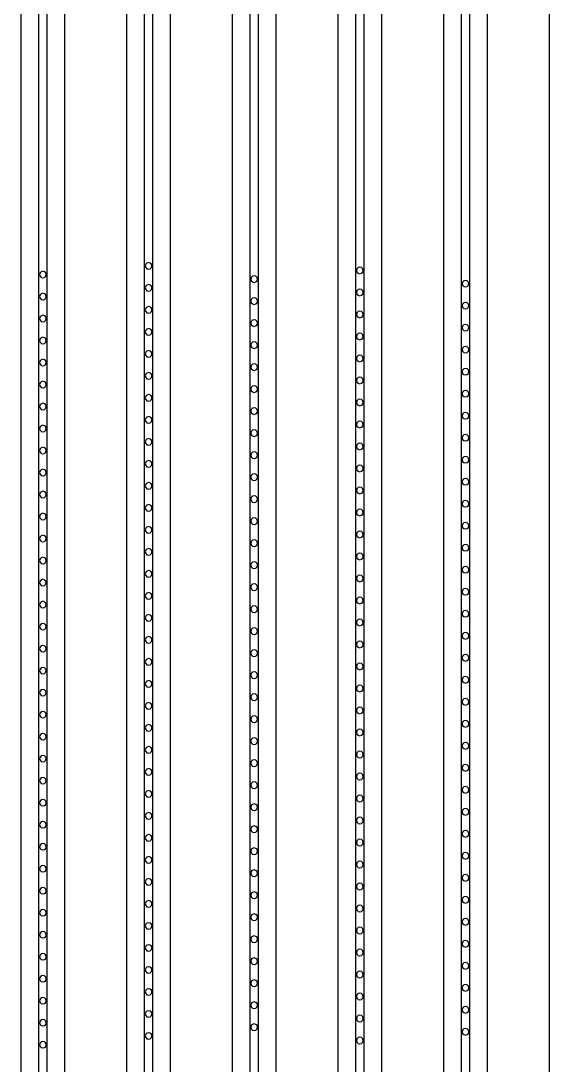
# Model space of a CAD drawing. Header units: metres. Extents: x -1805 to 1655, y -683 to 39617.
# Drawn here: x 264 to 384, y 3866.7 to 4104 of the extents above; entities that cross this region are included whole.
import ezdxf

# ---------------------------------------------------------------- set-up
doc = ezdxf.new("R2010")
doc.units = ezdxf.units.M
for name, color, linetype in [('Etching', 5, 'CONTINUOUS'), ('IONP', 7, 'CONTINUOUS'), ('Metal', 4, 'CONTINUOUS')]:
    doc.layers.add(name, color=color, linetype=linetype)

msp = doc.modelspace()

# ---------------------------------------------------------------- linework, layer by layer
at = {"layer": 'Etching'}
for points in [[(264, 9134.24), (264, 1223.99)], [(274, 1223.99), (274, 9134.24)], [(288, 9134.24), (288, 1350.98)], [(298, 1350.98), (298, 9134.24)], [(312, 9134.24), (312, 1477.96)], [(322, 1477.96), (322, 9134.24)], [(336, 9134.24), (336, 1604.94)], [(346, 1604.94), (346, 9134.24)], [(360, 9134.24), (360, 1731.93)], [(370, 1731.93), (370, 9134.24)], [(384, 9134.24), (384, 1858.91)]]:
    msp.add_lwpolyline(points, dxfattribs=at)
at = {"layer": 'IONP'}
for points in [[(293.75, 4048.33), (293.65, 4048.71), (293.38, 4048.98), (293, 4049.08), (292.62, 4048.98), (292.35, 4048.71), (292.25, 4048.33), (292.35, 4047.96), (292.62, 4047.68), (293, 4047.58), (293.38, 4047.68), (293.65, 4047.96), (293.75, 4048.33)], [(269.75, 4046.35), (269.65, 4046.72), (269.38, 4047), (269, 4047.1), (268.62, 4047), (268.35, 4046.72), (268.25, 4046.35), (268.35, 4045.97), (268.62, 4045.7), (269, 4045.6), (269.38, 4045.7), (269.65, 4045.97), (269.75, 4046.35)], [(317.75, 4045.32), (317.65, 4045.69), (317.38, 4045.97), (317, 4046.07), (316.62, 4045.97), (316.35, 4045.69), (316.25, 4045.32), (316.35, 4044.94), (316.62, 4044.67), (317, 4044.57), (317.38, 4044.67), (317.65, 4044.94), (317.75, 4045.32)], [(341.75, 4047.3), (341.65, 4047.68), (341.38, 4047.95), (341, 4048.05), (340.62, 4047.95), (340.35, 4047.68), (340.25, 4047.3), (340.35, 4046.93), (340.62, 4046.65), (341, 4046.55), (341.38, 4046.65), (341.65, 4046.93), (341.75, 4047.3)], [(293.75, 4043.33), (293.65, 4043.71), (293.38, 4043.98), (293, 4044.08), (292.62, 4043.98), (292.35, 4043.71), (292.25, 4043.33), (292.35, 4042.96), (292.62, 4042.68), (293, 4042.58), (293.38, 4042.68), (293.65, 4042.96), (293.75, 4043.33)], [(365.75, 4044.29), (365.65, 4044.66), (365.38, 4044.94), (365, 4045.04), (364.62, 4044.94), (364.35, 4044.66), (364.25, 4044.29), (364.35, 4043.91), (364.62, 4043.64), (365, 4043.54), (365.38, 4043.64), (365.65, 4043.91), (365.75, 4044.29)], [(269.75, 4041.35), (269.65, 4041.72), (269.38, 4042), (269, 4042.1), (268.62, 4042), (268.35, 4041.72), (268.25, 4041.35), (268.35, 4040.97), (268.62, 4040.7), (269, 4040.6), (269.38, 4040.7), (269.65, 4040.97), (269.75, 4041.35)], [(317.75, 4040.32), (317.65, 4040.69), (317.38, 4040.97), (317, 4041.07), (316.62, 4040.97), (316.35, 4040.69), (316.25, 4040.32), (316.35, 4039.94), (316.62, 4039.67), (317, 4039.57), (317.38, 4039.67), (317.65, 4039.94), (317.75, 4040.32)], [(341.75, 4042.3), (341.65, 4042.68), (341.38, 4042.95), (341, 4043.05), (340.62, 4042.95), (340.35, 4042.68), (340.25, 4042.3), (340.35, 4041.93), (340.62, 4041.65), (341, 4041.55), (341.38, 4041.65), (341.65, 4041.93), (341.75, 4042.3)], [(293.75, 4038.33), (293.65, 4038.71), (293.38, 4038.98), (293, 4039.08), (292.62, 4038.98), (292.35, 4038.71), (292.25, 4038.33), (292.35, 4037.96), (292.62, 4037.68), (293, 4037.58), (293.38, 4037.68), (293.65, 4037.96), (293.75, 4038.33)], [(365.75, 4039.29), (365.65, 4039.66), (365.38, 4039.94), (365, 4040.04), (364.62, 4039.94), (364.35, 4039.66), (364.25, 4039.29), (364.35, 4038.91), (364.62, 4038.64), (365, 4038.54), (365.38, 4038.64), (365.65, 4038.91), (365.75, 4039.29)], [(269.75, 4036.35), (269.65, 4036.72), (269.38, 4037), (269, 4037.1), (268.62, 4037), (268.35, 4036.72), (268.25, 4036.35), (268.35, 4035.97), (268.62, 4035.7), (269, 4035.6), (269.38, 4035.7), (269.65, 4035.97), (269.75, 4036.35)], [(341.75, 4037.3), (341.65, 4037.68), (341.38, 4037.95), (341, 4038.05), (340.62, 4037.95), (340.35, 4037.68), (340.25, 4037.3), (340.35, 4036.93), (340.62, 4036.65), (341, 4036.55), (341.38, 4036.65), (341.65, 4036.93), (341.75, 4037.3)], [(293.75, 4033.33), (293.65, 4033.71), (293.38, 4033.98), (293, 4034.08), (292.62, 4033.98), (292.35, 4033.71), (292.25, 4033.33), (292.35, 4032.96), (292.62, 4032.68), (293, 4032.58), (293.38, 4032.68), (293.65, 4032.96), (293.75, 4033.33)], [(317.75, 4035.32), (317.65, 4035.69), (317.38, 4035.97), (317, 4036.07), (316.62, 4035.97), (316.35, 4035.69), (316.25, 4035.32), (316.35, 4034.94), (316.62, 4034.67), (317, 4034.57), (317.38, 4034.67), (317.65, 4034.94), (317.75, 4035.32)], [(365.75, 4034.29), (365.65, 4034.66), (365.38, 4034.94), (365, 4035.04), (364.62, 4034.94), (364.35, 4034.66), (364.25, 4034.29), (364.35, 4033.91), (364.62, 4033.64), (365, 4033.54), (365.38, 4033.64), (365.65, 4033.91), (365.75, 4034.29)], [(269.75, 4031.35), (269.65, 4031.72), (269.38, 4032), (269, 4032.1), (268.62, 4032), (268.35, 4031.72), (268.25, 4031.35), (268.35, 4030.97), (268.62, 4030.7), (269, 4030.6), (269.38, 4030.7), (269.65, 4030.97), (269.75, 4031.35)], [(341.75, 4032.3), (341.65, 4032.68), (341.38, 4032.95), (341, 4033.05), (340.62, 4032.95), (340.35, 4032.68), (340.25, 4032.3), (340.35, 4031.93), (340.62, 4031.65), (341, 4031.55), (341.38, 4031.65), (341.65, 4031.93), (341.75, 4032.3)], [(317.75, 4030.32), (317.65, 4030.69), (317.38, 4030.97), (317, 4031.07), (316.62, 4030.97), (316.35, 4030.69), (316.25, 4030.32), (316.35, 4029.94), (316.62, 4029.67), (317, 4029.57), (317.38, 4029.67), (317.65, 4029.94), (317.75, 4030.32)], [(365.75, 4029.29), (365.65, 4029.66), (365.38, 4029.94), (365, 4030.04), (364.62, 4029.94), (364.35, 4029.66), (364.25, 4029.29), (364.35, 4028.91), (364.62, 4028.64), (365, 4028.54), (365.38, 4028.64), (365.65, 4028.91), (365.75, 4029.29)], [(269.75, 4026.35), (269.65, 4026.72), (269.38, 4027), (269, 4027.1), (268.62, 4027), (268.35, 4026.72), (268.25, 4026.35), (268.35, 4025.97), (268.62, 4025.7), (269, 4025.6), (269.38, 4025.7), (269.65, 4025.97), (269.75, 4026.35)], [(293.75, 4028.33), (293.65, 4028.71), (293.38, 4028.98), (293, 4029.08), (292.62, 4028.98), (292.35, 4028.71), (292.25, 4028.33), (292.35, 4027.96), (292.62, 4027.68), (293, 4027.58), (293.38, 4027.68), (293.65, 4027.96), (293.75, 4028.33)], [(341.75, 4027.3), (341.65, 4027.68), (341.38, 4027.95), (341, 4028.05), (340.62, 4027.95), (340.35, 4027.68), (340.25, 4027.3), (340.35, 4026.93), (340.62, 4026.65), (341, 4026.55), (341.38, 4026.65), (341.65, 4026.93), (341.75, 4027.3)], [(317.75, 4025.32), (317.65, 4025.69), (317.38, 4025.97), (317, 4026.07), (316.62, 4025.97), (316.35, 4025.69), (316.25, 4025.32), (316.35, 4024.94), (316.62, 4024.67), (317, 4024.57), (317.38, 4024.67), (317.65, 4024.94), (317.75, 4025.32)], [(365.75, 4024.29), (365.65, 4024.66), (365.38, 4024.94), (365, 4025.04), (364.62, 4024.94), (364.35, 4024.66), (364.25, 4024.29), (364.35, 4023.91), (364.62, 4023.64), (365, 4023.54), (365.38, 4023.64), (365.65, 4023.91), (365.75, 4024.29)], [(269.75, 4021.35), (269.65, 4021.72), (269.38, 4022), (269, 4022.1), (268.62, 4022), (268.35, 4021.72), (268.25, 4021.35), (268.35, 4020.97), (268.62, 4020.7), (269, 4020.6), (269.38, 4020.7), (269.65, 4020.97), (269.75, 4021.35)], [(293.75, 4023.33), (293.65, 4023.71), (293.38, 4023.98), (293, 4024.08), (292.62, 4023.98), (292.35, 4023.71), (292.25, 4023.33), (292.35, 4022.96), (292.62, 4022.68), (293, 4022.58), (293.38, 4022.68), (293.65, 4022.96), (293.75, 4023.33)], [(341.75, 4022.3), (341.65, 4022.68), (341.38, 4022.95), (341, 4023.05), (340.62, 4022.95), (340.35, 4022.68), (340.25, 4022.3), (340.35, 4021.93), (340.62, 4021.65), (341, 4021.55), (341.38, 4021.65), (341.65, 4021.93), (341.75, 4022.3)], [(317.75, 4020.32), (317.65, 4020.69), (317.38, 4020.97), (317, 4021.07), (316.62, 4020.97), (316.35, 4020.69), (316.25, 4020.32), (316.35, 4019.94), (316.62, 4019.67), (317, 4019.57), (317.38, 4019.67), (317.65, 4019.94), (317.75, 4020.32)], [(365.75, 4019.29), (365.65, 4019.66), (365.38, 4019.94), (365, 4020.04), (364.62, 4019.94), (364.35, 4019.66), (364.25, 4019.29), (364.35, 4018.91), (364.62, 4018.64), (365, 4018.54), (365.38, 4018.64), (365.65, 4018.91), (365.75, 4019.29)], [(293.75, 4018.33), (293.65, 4018.71), (293.38, 4018.98), (293, 4019.08), (292.62, 4018.98), (292.35, 4018.71), (292.25, 4018.33), (292.35, 4017.96), (292.62, 4017.68), (293, 4017.58), (293.38, 4017.68), (293.65, 4017.96), (293.75, 4018.33)], [(341.75, 4017.3), (341.65, 4017.68), (341.38, 4017.95), (341, 4018.05), (340.62, 4017.95), (340.35, 4017.68), (340.25, 4017.3), (340.35, 4016.93), (340.62, 4016.65), (341, 4016.55), (341.38, 4016.65), (341.65, 4016.93), (341.75, 4017.3)], [(269.75, 4016.35), (269.65, 4016.72), (269.38, 4017), (269, 4017.1), (268.62, 4017), (268.35, 4016.72), (268.25, 4016.35), (268.35, 4015.97), (268.62, 4015.7), (269, 4015.6), (269.38, 4015.7), (269.65, 4015.97), (269.75, 4016.35)], [(317.75, 4015.32), (317.65, 4015.69), (317.38, 4015.97), (317, 4016.07), (316.62, 4015.97), (316.35, 4015.69), (316.25, 4015.32), (316.35, 4014.94), (316.62, 4014.67), (317, 4014.57), (317.38, 4014.67), (317.65, 4014.94), (317.75, 4015.32)], [(365.75, 4014.29), (365.65, 4014.66), (365.38, 4014.94), (365, 4015.04), (364.62, 4014.94), (364.35, 4014.66), (364.25, 4014.29), (364.35, 4013.91), (364.62, 4013.64), (365, 4013.54), (365.38, 4013.64), (365.65, 4013.91), (365.75, 4014.29)], [(293.75, 4013.33), (293.65, 4013.71), (293.38, 4013.98), (293, 4014.08), (292.62, 4013.98), (292.35, 4013.71), (292.25, 4013.33), (292.35, 4012.96), (292.62, 4012.68), (293, 4012.58), (293.38, 4012.68), (293.65, 4012.96), (293.75, 4013.33)], [(341.75, 4012.3), (341.65, 4012.68), (341.38, 4012.95), (341, 4013.05), (340.62, 4012.95), (340.35, 4012.68), (340.25, 4012.3), (340.35, 4011.93), (340.62, 4011.65), (341, 4011.55), (341.38, 4011.65), (341.65, 4011.93), (341.75, 4012.3)], [(269.75, 4011.35), (269.65, 4011.72), (269.38, 4012), (269, 4012.1), (268.62, 4012), (268.35, 4011.72), (268.25, 4011.35), (268.35, 4010.97), (268.62, 4010.7), (269, 4010.6), (269.38, 4010.7), (269.65, 4010.97), (269.75, 4011.35)], [(317.75, 4010.32), (317.65, 4010.69), (317.38, 4010.97), (317, 4011.07), (316.62, 4010.97), (316.35, 4010.69), (316.25, 4010.32), (316.35, 4009.94), (316.62, 4009.67), (317, 4009.57), (317.38, 4009.67), (317.65, 4009.94), (317.75, 4010.32)], [(293.75, 4008.33), (293.65, 4008.71), (293.38, 4008.98), (293, 4009.08), (292.62, 4008.98), (292.35, 4008.71), (292.25, 4008.33), (292.35, 4007.96), (292.62, 4007.68), (293, 4007.58), (293.38, 4007.68), (293.65, 4007.96), (293.75, 4008.33)], [(341.75, 4007.3), (341.65, 4007.68), (341.38, 4007.95), (341, 4008.05), (340.62, 4007.95), (340.35, 4007.68), (340.25, 4007.3), (340.35, 4006.93), (340.62, 4006.65), (341, 4006.55), (341.38, 4006.65), (341.65, 4006.93), (341.75, 4007.3)], [(365.75, 4009.29), (365.65, 4009.66), (365.38, 4009.94), (365, 4010.04), (364.62, 4009.94), (364.35, 4009.66), (364.25, 4009.29), (364.35, 4008.91), (364.62, 4008.64), (365, 4008.54), (365.38, 4008.64), (365.65, 4008.91), (365.75, 4009.29)], [(269.75, 4006.35), (269.65, 4006.72), (269.38, 4007), (269, 4007.1), (268.62, 4007), (268.35, 4006.72), (268.25, 4006.35), (268.35, 4005.97), (268.62, 4005.7), (269, 4005.6), (269.38, 4005.7), (269.65, 4005.97), (269.75, 4006.35)], [(317.75, 4005.32), (317.65, 4005.69), (317.38, 4005.97), (317, 4006.07), (316.62, 4005.97), (316.35, 4005.69), (316.25, 4005.32), (316.35, 4004.94), (316.62, 4004.67), (317, 4004.57), (317.38, 4004.67), (317.65, 4004.94), (317.75, 4005.32)], [(293.75, 4003.33), (293.65, 4003.71), (293.38, 4003.98), (293, 4004.08), (292.62, 4003.98), (292.35, 4003.71), (292.25, 4003.33), (292.35, 4002.96), (292.62, 4002.68), (293, 4002.58), (293.38, 4002.68), (293.65, 4002.96), (293.75, 4003.33)], [(365.75, 4004.29), (365.65, 4004.66), (365.38, 4004.94), (365, 4005.04), (364.62, 4004.94), (364.35, 4004.66), (364.25, 4004.29), (364.35, 4003.91), (364.62, 4003.64), (365, 4003.54), (365.38, 4003.64), (365.65, 4003.91), (365.75, 4004.29)], [(269.75, 4001.35), (269.65, 4001.72), (269.38, 4002), (269, 4002.1), (268.62, 4002), (268.35, 4001.72), (268.25, 4001.35), (268.35, 4000.97), (268.62, 4000.7), (269, 4000.6), (269.38, 4000.7), (269.65, 4000.97), (269.75, 4001.35)], [(317.75, 4000.32), (317.65, 4000.69), (317.38, 4000.97), (317, 4001.07), (316.62, 4000.97), (316.35, 4000.69), (316.25, 4000.32), (316.35, 3999.94), (316.62, 3999.67), (317, 3999.57), (317.38, 3999.67), (317.65, 3999.94), (317.75, 4000.32)], [(341.75, 4002.3), (341.65, 4002.68), (341.38, 4002.95), (341, 4003.05), (340.62, 4002.95), (340.35, 4002.68), (340.25, 4002.3), (340.35, 4001.93), (340.62, 4001.65), (341, 4001.55), (341.38, 4001.65), (341.65, 4001.93), (341.75, 4002.3)], [(293.75, 3998.33), (293.65, 3998.71), (293.38, 3998.98), (293, 3999.08), (292.62, 3998.98), (292.35, 3998.71), (292.25, 3998.33), (292.35, 3997.96), (292.62, 3997.68), (293, 3997.58), (293.38, 3997.68), (293.65, 3997.96), (293.75, 3998.33)], [(365.75, 3999.29), (365.65, 3999.66), (365.38, 3999.94), (365, 4000.04), (364.62, 3999.94), (364.35, 3999.66), (364.25, 3999.29), (364.35, 3998.91), (364.62, 3998.64), (365, 3998.54), (365.38, 3998.64), (365.65, 3998.91), (365.75, 3999.29)], [(269.75, 3996.35), (269.65, 3996.72), (269.38, 3997), (269, 3997.1), (268.62, 3997), (268.35, 3996.72), (268.25, 3996.35), (268.35, 3995.97), (268.62, 3995.7), (269, 3995.6), (269.38, 3995.7), (269.65, 3995.97), (269.75, 3996.35)], [(317.75, 3995.32), (317.65, 3995.69), (317.38, 3995.97), (317, 3996.07), (316.62, 3995.97), (316.35, 3995.69), (316.25, 3995.32), (316.35, 3994.94), (316.62, 3994.67), (317, 3994.57), (317.38, 3994.67), (317.65, 3994.94), (317.75, 3995.32)], [(341.75, 3997.3), (341.65, 3997.68), (341.38, 3997.95), (341, 3998.05), (340.62, 3997.95), (340.35, 3997.68), (340.25, 3997.3), (340.35, 3996.93), (340.62, 3996.65), (341, 3996.55), (341.38, 3996.65), (341.65, 3996.93), (341.75, 3997.3)], [(293.75, 3993.33), (293.65, 3993.71), (293.38, 3993.98), (293, 3994.08), (292.62, 3993.98), (292.35, 3993.71), (292.25, 3993.33), (292.35, 3992.96), (292.62, 3992.68), (293, 3992.58), (293.38, 3992.68), (293.65, 3992.96), (293.75, 3993.33)], [(365.75, 3994.29), (365.65, 3994.66), (365.38, 3994.94), (365, 3995.04), (364.62, 3994.94), (364.35, 3994.66), (364.25, 3994.29), (364.35, 3993.91), (364.62, 3993.64), (365, 3993.54), (365.38, 3993.64), (365.65, 3993.91), (365.75, 3994.29)], [(269.75, 3991.35), (269.65, 3991.72), (269.38, 3992), (269, 3992.1), (268.62, 3992), (268.35, 3991.72), (268.25, 3991.35), (268.35, 3990.97), (268.62, 3990.7), (269, 3990.6), (269.38, 3990.7), (269.65, 3990.97), (269.75, 3991.35)], [(341.75, 3992.3), (341.65, 3992.68), (341.38, 3992.95), (341, 3993.05), (340.62, 3992.95), (340.35, 3992.68), (340.25, 3992.3), (340.35, 3991.93), (340.62, 3991.65), (341, 3991.55), (341.38, 3991.65), (341.65, 3991.93), (341.75, 3992.3)], [(293.75, 3988.33), (293.65, 3988.71), (293.38, 3988.98), (293, 3989.08), (292.62, 3988.98), (292.35, 3988.71), (292.25, 3988.33), (292.35, 3987.96), (292.62, 3987.68), (293, 3987.58), (293.38, 3987.68), (293.65, 3987.96), (293.75, 3988.33)], [(317.75, 3990.32), (317.65, 3990.69), (317.38, 3990.97), (317, 3991.07), (316.62, 3990.97), (316.35, 3990.69), (316.25, 3990.32), (316.35, 3989.94), (316.62, 3989.67), (317, 3989.57), (317.38, 3989.67), (317.65, 3989.94), (317.75, 3990.32)], [(365.75, 3989.29), (365.65, 3989.66), (365.38, 3989.94), (365, 3990.04), (364.62, 3989.94), (364.35, 3989.66), (364.25, 3989.29), (364.35, 3988.91), (364.62, 3988.64), (365, 3988.54), (365.38, 3988.64), (365.65, 3988.91), (365.75, 3989.29)], [(269.75, 3986.35), (269.65, 3986.72), (269.38, 3987), (269, 3987.1), (268.62, 3987), (268.35, 3986.72), (268.25, 3986.35), (268.35, 3985.97), (268.62, 3985.7), (269, 3985.6), (269.38, 3985.7), (269.65, 3985.97), (269.75, 3986.35)], [(341.75, 3987.3), (341.65, 3987.68), (341.38, 3987.95), (341, 3988.05), (340.62, 3987.95), (340.35, 3987.68), (340.25, 3987.3), (340.35, 3986.93), (340.62, 3986.65), (341, 3986.55), (341.38, 3986.65), (341.65, 3986.93), (341.75, 3987.3)], [(317.75, 3985.32), (317.65, 3985.69), (317.38, 3985.97), (317, 3986.07), (316.62, 3985.97), (316.35, 3985.69), (316.25, 3985.32), (316.35, 3984.94), (316.62, 3984.67), (317, 3984.57), (317.38, 3984.67), (317.65, 3984.94), (317.75, 3985.32)], [(365.75, 3984.29), (365.65, 3984.66), (365.38, 3984.94), (365, 3985.04), (364.62, 3984.94), (364.35, 3984.66), (364.25, 3984.29), (364.35, 3983.91), (364.62, 3983.64), (365, 3983.54), (365.38, 3983.64), (365.65, 3983.91), (365.75, 3984.29)], [(269.75, 3981.35), (269.65, 3981.72), (269.38, 3982), (269, 3982.1), (268.62, 3982), (268.35, 3981.72), (268.25, 3981.35), (268.35, 3980.97), (268.62, 3980.7), (269, 3980.6), (269.38, 3980.7), (269.65, 3980.97), (269.75, 3981.35)], [(293.75, 3983.33), (293.65, 3983.71), (293.38, 3983.98), (293, 3984.08), (292.62, 3983.98), (292.35, 3983.71), (292.25, 3983.33), (292.35, 3982.96), (292.62, 3982.68), (293, 3982.58), (293.38, 3982.68), (293.65, 3982.96), (293.75, 3983.33)], [(341.75, 3982.3), (341.65, 3982.68), (341.38, 3982.95), (341, 3983.05), (340.62, 3982.95), (340.35, 3982.68), (340.25, 3982.3), (340.35, 3981.93), (340.62, 3981.65), (341, 3981.55), (341.38, 3981.65), (341.65, 3981.93), (341.75, 3982.3)], [(317.75, 3980.32), (317.65, 3980.69), (317.38, 3980.97), (317, 3981.07), (316.62, 3980.97), (316.35, 3980.69), (316.25, 3980.32), (316.35, 3979.94), (316.62, 3979.67), (317, 3979.57), (317.38, 3979.67), (317.65, 3979.94), (317.75, 3980.32)], [(365.75, 3979.29), (365.65, 3979.66), (365.38, 3979.94), (365, 3980.04), (364.62, 3979.94), (364.35, 3979.66), (364.25, 3979.29), (364.35, 3978.91), (364.62, 3978.64), (365, 3978.54), (365.38, 3978.64), (365.65, 3978.91), (365.75, 3979.29)], [(269.75, 3976.35), (269.65, 3976.72), (269.38, 3977), (269, 3977.1), (268.62, 3977), (268.35, 3976.72), (268.25, 3976.35), (268.35, 3975.97), (268.62, 3975.7), (269, 3975.6), (269.38, 3975.7), (269.65, 3975.97), (269.75, 3976.35)], [(293.75, 3978.33), (293.65, 3978.71), (293.38, 3978.98), (293, 3979.08), (292.62, 3978.98), (292.35, 3978.71), (292.25, 3978.33), (292.35, 3977.96), (292.62, 3977.68), (293, 3977.58), (293.38, 3977.68), (293.65, 3977.96), (293.75, 3978.33)], [(341.75, 3977.3), (341.65, 3977.68), (341.38, 3977.95), (341, 3978.05), (340.62, 3977.95), (340.35, 3977.68), (340.25, 3977.3), (340.35, 3976.93), (340.62, 3976.65), (341, 3976.55), (341.38, 3976.65), (341.65, 3976.93), (341.75, 3977.3)], [(317.75, 3975.32), (317.65, 3975.69), (317.38, 3975.97), (317, 3976.07), (316.62, 3975.97), (316.35, 3975.69), (316.25, 3975.32), (316.35, 3974.94), (316.62, 3974.67), (317, 3974.57), (317.38, 3974.67), (317.65, 3974.94), (317.75, 3975.32)], [(365.75, 3974.29), (365.65, 3974.66), (365.38, 3974.94), (365, 3975.04), (364.62, 3974.94), (364.35, 3974.66), (364.25, 3974.29), (364.35, 3973.91), (364.62, 3973.64), (365, 3973.54), (365.38, 3973.64), (365.65, 3973.91), (365.75, 3974.29)], [(293.75, 3973.33), (293.65, 3973.71), (293.38, 3973.98), (293, 3974.08), (292.62, 3973.98), (292.35, 3973.71), (292.25, 3973.33), (292.35, 3972.96), (292.62, 3972.68), (293, 3972.58), (293.38, 3972.68), (293.65, 3972.96), (293.75, 3973.33)], [(341.75, 3972.3), (341.65, 3972.68), (341.38, 3972.95), (341, 3973.05), (340.62, 3972.95), (340.35, 3972.68), (340.25, 3972.3), (340.35, 3971.93), (340.62, 3971.65), (341, 3971.55), (341.38, 3971.65), (341.65, 3971.93), (341.75, 3972.3)], [(269.75, 3971.35), (269.65, 3971.72), (269.38, 3972), (269, 3972.1), (268.62, 3972), (268.35, 3971.72), (268.25, 3971.35), (268.35, 3970.97), (268.62, 3970.7), (269, 3970.6), (269.38, 3970.7), (269.65, 3970.97), (269.75, 3971.35)], [(317.75, 3970.32), (317.65, 3970.69), (317.38, 3970.97), (317, 3971.07), (316.62, 3970.97), (316.35, 3970.69), (316.25, 3970.32), (316.35, 3969.94), (316.62, 3969.67), (317, 3969.57), (317.38, 3969.67), (317.65, 3969.94), (317.75, 3970.32)], [(365.75, 3969.29), (365.65, 3969.66), (365.38, 3969.94), (365, 3970.04), (364.62, 3969.94), (364.35, 3969.66), (364.25, 3969.29), (364.35, 3968.91), (364.62, 3968.64), (365, 3968.54), (365.38, 3968.64), (365.65, 3968.91), (365.75, 3969.29)], [(293.75, 3968.33), (293.65, 3968.71), (293.38, 3968.98), (293, 3969.08), (292.62, 3968.98), (292.35, 3968.71), (292.25, 3968.33), (292.35, 3967.96), (292.62, 3967.68), (293, 3967.58), (293.38, 3967.68), (293.65, 3967.96), (293.75, 3968.33)], [(341.75, 3967.3), (341.65, 3967.68), (341.38, 3967.95), (341, 3968.05), (340.62, 3967.95), (340.35, 3967.68), (340.25, 3967.3), (340.35, 3966.93), (340.62, 3966.65), (341, 3966.55), (341.38, 3966.65), (341.65, 3966.93), (341.75, 3967.3)], [(269.75, 3966.35), (269.65, 3966.72), (269.38, 3967), (269, 3967.1), (268.62, 3967), (268.35, 3966.72), (268.25, 3966.35), (268.35, 3965.97), (268.62, 3965.7), (269, 3965.6), (269.38, 3965.7), (269.65, 3965.97), (269.75, 3966.35)], [(317.75, 3965.32), (317.65, 3965.69), (317.38, 3965.97), (317, 3966.07), (316.62, 3965.97), (316.35, 3965.69), (316.25, 3965.32), (316.35, 3964.94), (316.62, 3964.67), (317, 3964.57), (317.38, 3964.67), (317.65, 3964.94), (317.75, 3965.32)], [(293.75, 3963.33), (293.65, 3963.71), (293.38, 3963.98), (293, 3964.08), (292.62, 3963.98), (292.35, 3963.71), (292.25, 3963.33), (292.35, 3962.96), (292.62, 3962.68), (293, 3962.58), (293.38, 3962.68), (293.65, 3962.96), (293.75, 3963.33)], [(341.75, 3962.3), (341.65, 3962.68), (341.38, 3962.95), (341, 3963.05), (340.62, 3962.95), (340.35, 3962.68), (340.25, 3962.3), (340.35, 3961.93), (340.62, 3961.65), (341, 3961.55), (341.38, 3961.65), (341.65, 3961.93), (341.75, 3962.3)], [(365.75, 3964.29), (365.65, 3964.66), (365.38, 3964.94), (365, 3965.04), (364.62, 3964.94), (364.35, 3964.66), (364.25, 3964.29), (364.35, 3963.91), (364.62, 3963.64), (365, 3963.54), (365.38, 3963.64), (365.65, 3963.91), (365.75, 3964.29)], [(269.75, 3961.35), (269.65, 3961.72), (269.38, 3962), (269, 3962.1), (268.62, 3962), (268.35, 3961.72), (268.25, 3961.35), (268.35, 3960.97), (268.62, 3960.7), (269, 3960.6), (269.38, 3960.7), (269.65, 3960.97), (269.75, 3961.35)], [(317.75, 3960.32), (317.65, 3960.69), (317.38, 3960.97), (317, 3961.07), (316.62, 3960.97), (316.35, 3960.69), (316.25, 3960.32), (316.35, 3959.94), (316.62, 3959.67), (317, 3959.57), (317.38, 3959.67), (317.65, 3959.94), (317.75, 3960.32)], [(293.75, 3958.33), (293.65, 3958.71), (293.38, 3958.98), (293, 3959.08), (292.62, 3958.98), (292.35, 3958.71), (292.25, 3958.33), (292.35, 3957.96), (292.62, 3957.68), (293, 3957.58), (293.38, 3957.68), (293.65, 3957.96), (293.75, 3958.33)], [(341.75, 3957.3), (341.65, 3957.68), (341.38, 3957.95), (341, 3958.05), (340.62, 3957.95), (340.35, 3957.68), (340.25, 3957.3), (340.35, 3956.93), (340.62, 3956.65), (341, 3956.55), (341.38, 3956.65), (341.65, 3956.93), (341.75, 3957.3)], [(365.75, 3959.29), (365.65, 3959.66), (365.38, 3959.94), (365, 3960.04), (364.62, 3959.94), (364.35, 3959.66), (364.25, 3959.29), (364.35, 3958.91), (364.62, 3958.64), (365, 3958.54), (365.38, 3958.64), (365.65, 3958.91), (365.75, 3959.29)], [(269.75, 3956.35), (269.65, 3956.72), (269.38, 3957), (269, 3957.1), (268.62, 3957), (268.35, 3956.72), (268.25, 3956.35), (268.35, 3955.97), (268.62, 3955.7), (269, 3955.6), (269.38, 3955.7), (269.65, 3955.97), (269.75, 3956.35)], [(317.75, 3955.32), (317.65, 3955.69), (317.38, 3955.97), (317, 3956.07), (316.62, 3955.97), (316.35, 3955.69), (316.25, 3955.32), (316.35, 3954.94), (316.62, 3954.67), (317, 3954.57), (317.38, 3954.67), (317.65, 3954.94), (317.75, 3955.32)], [(293.75, 3953.33), (293.65, 3953.71), (293.38, 3953.98), (293, 3954.08), (292.62, 3953.98), (292.35, 3953.71), (292.25, 3953.33), (292.35, 3952.96), (292.62, 3952.68), (293, 3952.58), (293.38, 3952.68), (293.65, 3952.96), (293.75, 3953.33)], [(365.75, 3954.29), (365.65, 3954.66), (365.38, 3954.94), (365, 3955.04), (364.62, 3954.94), (364.35, 3954.66), (364.25, 3954.29), (364.35, 3953.91), (364.62, 3953.64), (365, 3953.54), (365.38, 3953.64), (365.65, 3953.91), (365.75, 3954.29)], [(269.75, 3951.35), (269.65, 3951.72), (269.38, 3952), (269, 3952.1), (268.62, 3952), (268.35, 3951.72), (268.25, 3951.35), (268.35, 3950.97), (268.62, 3950.7), (269, 3950.6), (269.38, 3950.7), (269.65, 3950.97), (269.75, 3951.35)], [(317.75, 3950.32), (317.65, 3950.69), (317.38, 3950.97), (317, 3951.07), (316.62, 3950.97), (316.35, 3950.69), (316.25, 3950.32), (316.35, 3949.94), (316.62, 3949.67), (317, 3949.57), (317.38, 3949.67), (317.65, 3949.94), (317.75, 3950.32)], [(341.75, 3952.3), (341.65, 3952.68), (341.38, 3952.95), (341, 3953.05), (340.62, 3952.95), (340.35, 3952.68), (340.25, 3952.3), (340.35, 3951.93), (340.62, 3951.65), (341, 3951.55), (341.38, 3951.65), (341.65, 3951.93), (341.75, 3952.3)], [(293.75, 3948.33), (293.65, 3948.71), (293.38, 3948.98), (293, 3949.08), (292.62, 3948.98), (292.35, 3948.71), (292.25, 3948.33), (292.35, 3947.96), (292.62, 3947.68), (293, 3947.58), (293.38, 3947.68), (293.65, 3947.96), (293.75, 3948.33)], [(365.75, 3949.29), (365.65, 3949.66), (365.38, 3949.94), (365, 3950.04), (364.62, 3949.94), (364.35, 3949.66), (364.25, 3949.29), (364.35, 3948.91), (364.62, 3948.64), (365, 3948.54), (365.38, 3948.64), (365.65, 3948.91), (365.75, 3949.29)], [(269.75, 3946.35), (269.65, 3946.72), (269.38, 3947), (269, 3947.1), (268.62, 3947), (268.35, 3946.72), (268.25, 3946.35), (268.35, 3945.97), (268.62, 3945.7), (269, 3945.6), (269.38, 3945.7), (269.65, 3945.97), (269.75, 3946.35)], [(341.75, 3947.3), (341.65, 3947.68), (341.38, 3947.95), (341, 3948.05), (340.62, 3947.95), (340.35, 3947.68), (340.25, 3947.3), (340.35, 3946.93), (340.62, 3946.65), (341, 3946.55), (341.38, 3946.65), (341.65, 3946.93), (341.75, 3947.3)], [(293.75, 3943.33), (293.65, 3943.71), (293.38, 3943.98), (293, 3944.08), (292.62, 3943.98), (292.35, 3943.71), (292.25, 3943.33), (292.35, 3942.96), (292.62, 3942.68), (293, 3942.58), (293.38, 3942.68), (293.65, 3942.96), (293.75, 3943.33)], [(317.75, 3945.32), (317.65, 3945.69), (317.38, 3945.97), (317, 3946.07), (316.62, 3945.97), (316.35, 3945.69), (316.25, 3945.32), (316.35, 3944.94), (316.62, 3944.67), (317, 3944.57), (317.38, 3944.67), (317.65, 3944.94), (317.75, 3945.32)], [(365.75, 3944.29), (365.65, 3944.66), (365.38, 3944.94), (365, 3945.04), (364.62, 3944.94), (364.35, 3944.66), (364.25, 3944.29), (364.35, 3943.91), (364.62, 3943.64), (365, 3943.54), (365.38, 3943.64), (365.65, 3943.91), (365.75, 3944.29)], [(269.75, 3941.35), (269.65, 3941.72), (269.38, 3942), (269, 3942.1), (268.62, 3942), (268.35, 3941.72), (268.25, 3941.35), (268.35, 3940.97), (268.62, 3940.7), (269, 3940.6), (269.38, 3940.7), (269.65, 3940.97), (269.75, 3941.35)], [(341.75, 3942.3), (341.65, 3942.68), (341.38, 3942.95), (341, 3943.05), (340.62, 3942.95), (340.35, 3942.68), (340.25, 3942.3), (340.35, 3941.93), (340.62, 3941.65), (341, 3941.55), (341.38, 3941.65), (341.65, 3941.93), (341.75, 3942.3)], [(293.75, 3938.33), (293.65, 3938.71), (293.38, 3938.98), (293, 3939.08), (292.62, 3938.98), (292.35, 3938.71), (292.25, 3938.33), (292.35, 3937.96), (292.62, 3937.68), (293, 3937.58), (293.38, 3937.68), (293.65, 3937.96), (293.75, 3938.33)], [(317.75, 3940.32), (317.65, 3940.69), (317.38, 3940.97), (317, 3941.07), (316.62, 3940.97), (316.35, 3940.69), (316.25, 3940.32), (316.35, 3939.94), (316.62, 3939.67), (317, 3939.57), (317.38, 3939.67), (317.65, 3939.94), (317.75, 3940.32)], [(365.75, 3939.29), (365.65, 3939.66), (365.38, 3939.94), (365, 3940.04), (364.62, 3939.94), (364.35, 3939.66), (364.25, 3939.29), (364.35, 3938.91), (364.62, 3938.64), (365, 3938.54), (365.38, 3938.64), (365.65, 3938.91), (365.75, 3939.29)], [(269.75, 3936.35), (269.65, 3936.72), (269.38, 3937), (269, 3937.1), (268.62, 3937), (268.35, 3936.72), (268.25, 3936.35), (268.35, 3935.97), (268.62, 3935.7), (269, 3935.6), (269.38, 3935.7), (269.65, 3935.97), (269.75, 3936.35)], [(341.75, 3937.3), (341.65, 3937.68), (341.38, 3937.95), (341, 3938.05), (340.62, 3937.95), (340.35, 3937.68), (340.25, 3937.3), (340.35, 3936.93), (340.62, 3936.65), (341, 3936.55), (341.38, 3936.65), (341.65, 3936.93), (341.75, 3937.3)], [(317.75, 3935.32), (317.65, 3935.69), (317.38, 3935.97), (317, 3936.07), (316.62, 3935.97), (316.35, 3935.69), (316.25, 3935.32), (316.35, 3934.94), (316.62, 3934.67), (317, 3934.57), (317.38, 3934.67), (317.65, 3934.94), (317.75, 3935.32)], [(365.75, 3934.29), (365.65, 3934.66), (365.38, 3934.94), (365, 3935.04), (364.62, 3934.94), (364.35, 3934.66), (364.25, 3934.29), (364.35, 3933.91), (364.62, 3933.64), (365, 3933.54), (365.38, 3933.64), (365.65, 3933.91), (365.75, 3934.29)], [(269.75, 3931.35), (269.65, 3931.72), (269.38, 3932), (269, 3932.1), (268.62, 3932), (268.35, 3931.72), (268.25, 3931.35), (268.35, 3930.97), (268.62, 3930.7), (269, 3930.6), (269.38, 3930.7), (269.65, 3930.97), (269.75, 3931.35)], [(293.75, 3933.33), (293.65, 3933.71), (293.38, 3933.98), (293, 3934.08), (292.62, 3933.98), (292.35, 3933.71), (292.25, 3933.33), (292.35, 3932.96), (292.62, 3932.68), (293, 3932.58), (293.38, 3932.68), (293.65, 3932.96), (293.75, 3933.33)], [(341.75, 3932.3), (341.65, 3932.68), (341.38, 3932.95), (341, 3933.05), (340.62, 3932.95), (340.35, 3932.68), (340.25, 3932.3), (340.35, 3931.93), (340.62, 3931.65), (341, 3931.55), (341.38, 3931.65), (341.65, 3931.93), (341.75, 3932.3)], [(317.75, 3930.32), (317.65, 3930.69), (317.38, 3930.97), (317, 3931.07), (316.62, 3930.97), (316.35, 3930.69), (316.25, 3930.32), (316.35, 3929.94), (316.62, 3929.67), (317, 3929.57), (317.38, 3929.67), (317.65, 3929.94), (317.75, 3930.32)], [(365.75, 3929.29), (365.65, 3929.66), (365.38, 3929.94), (365, 3930.04), (364.62, 3929.94), (364.35, 3929.66), (364.25, 3929.29), (364.35, 3928.91), (364.62, 3928.64), (365, 3928.54), (365.38, 3928.64), (365.65, 3928.91), (365.75, 3929.29)], [(293.75, 3928.33), (293.65, 3928.71), (293.38, 3928.98), (293, 3929.08), (292.62, 3928.98), (292.35, 3928.71), (292.25, 3928.33), (292.35, 3927.96), (292.62, 3927.68), (293, 3927.58), (293.38, 3927.68), (293.65, 3927.96), (293.75, 3928.33)], [(341.75, 3927.3), (341.65, 3927.68), (341.38, 3927.95), (341, 3928.05), (340.62, 3927.95), (340.35, 3927.68), (340.25, 3927.3), (340.35, 3926.93), (340.62, 3926.65), (341, 3926.55), (341.38, 3926.65), (341.65, 3926.93), (341.75, 3927.3)], [(269.75, 3926.35), (269.65, 3926.72), (269.38, 3927), (269, 3927.1), (268.62, 3927), (268.35, 3926.72), (268.25, 3926.35), (268.35, 3925.97), (268.62, 3925.7), (269, 3925.6), (269.38, 3925.7), (269.65, 3925.97), (269.75, 3926.35)], [(317.75, 3925.32), (317.65, 3925.69), (317.38, 3925.97), (317, 3926.07), (316.62, 3925.97), (316.35, 3925.69), (316.25, 3925.32), (316.35, 3924.94), (316.62, 3924.67), (317, 3924.57), (317.38, 3924.67), (317.65, 3924.94), (317.75, 3925.32)], [(365.75, 3924.29), (365.65, 3924.66), (365.38, 3924.94), (365, 3925.04), (364.62, 3924.94), (364.35, 3924.66), (364.25, 3924.29), (364.35, 3923.91), (364.62, 3923.64), (365, 3923.54), (365.38, 3923.64), (365.65, 3923.91), (365.75, 3924.29)], [(293.75, 3923.33), (293.65, 3923.71), (293.38, 3923.98), (293, 3924.08), (292.62, 3923.98), (292.35, 3923.71), (292.25, 3923.33), (292.35, 3922.96), (292.62, 3922.68), (293, 3922.58), (293.38, 3922.68), (293.65, 3922.96), (293.75, 3923.33)], [(341.75, 3922.3), (341.65, 3922.68), (341.38, 3922.95), (341, 3923.05), (340.62, 3922.95), (340.35, 3922.68), (340.25, 3922.3), (340.35, 3921.93), (340.62, 3921.65), (341, 3921.55), (341.38, 3921.65), (341.65, 3921.93), (341.75, 3922.3)], [(269.75, 3921.35), (269.65, 3921.72), (269.38, 3922), (269, 3922.1), (268.62, 3922), (268.35, 3921.72), (268.25, 3921.35), (268.35, 3920.97), (268.62, 3920.7), (269, 3920.6), (269.38, 3920.7), (269.65, 3920.97), (269.75, 3921.35)], [(317.75, 3920.32), (317.65, 3920.69), (317.38, 3920.97), (317, 3921.07), (316.62, 3920.97), (316.35, 3920.69), (316.25, 3920.32), (316.35, 3919.94), (316.62, 3919.67), (317, 3919.57), (317.38, 3919.67), (317.65, 3919.94), (317.75, 3920.32)], [(365.75, 3919.29), (365.65, 3919.66), (365.38, 3919.94), (365, 3920.04), (364.62, 3919.94), (364.35, 3919.66), (364.25, 3919.29), (364.35, 3918.91), (364.62, 3918.64), (365, 3918.54), (365.38, 3918.64), (365.65, 3918.91), (365.75, 3919.29)], [(293.75, 3918.33), (293.65, 3918.71), (293.38, 3918.98), (293, 3919.08), (292.62, 3918.98), (292.35, 3918.71), (292.25, 3918.33), (292.35, 3917.96), (292.62, 3917.68), (293, 3917.58), (293.38, 3917.68), (293.65, 3917.96), (293.75, 3918.33)], [(341.75, 3917.3), (341.65, 3917.68), (341.38, 3917.95), (341, 3918.05), (340.62, 3917.95), (340.35, 3917.68), (340.25, 3917.3), (340.35, 3916.93), (340.62, 3916.65), (341, 3916.55), (341.38, 3916.65), (341.65, 3916.93), (341.75, 3917.3)], [(269.75, 3916.35), (269.65, 3916.72), (269.38, 3917), (269, 3917.1), (268.62, 3917), (268.35, 3916.72), (268.25, 3916.35), (268.35, 3915.97), (268.62, 3915.7), (269, 3915.6), (269.38, 3915.7), (269.65, 3915.97), (269.75, 3916.35)], [(317.75, 3915.32), (317.65, 3915.69), (317.38, 3915.97), (317, 3916.07), (316.62, 3915.97), (316.35, 3915.69), (316.25, 3915.32), (316.35, 3914.94), (316.62, 3914.67), (317, 3914.57), (317.38, 3914.67), (317.65, 3914.94), (317.75, 3915.32)], [(293.75, 3913.33), (293.65, 3913.71), (293.38, 3913.98), (293, 3914.08), (292.62, 3913.98), (292.35, 3913.71), (292.25, 3913.33), (292.35, 3912.96), (292.62, 3912.68), (293, 3912.58), (293.38, 3912.68), (293.65, 3912.96), (293.75, 3913.33)], [(341.75, 3912.3), (341.65, 3912.68), (341.38, 3912.95), (341, 3913.05), (340.62, 3912.95), (340.35, 3912.68), (340.25, 3912.3), (340.35, 3911.93), (340.62, 3911.65), (341, 3911.55), (341.38, 3911.65), (341.65, 3911.93), (341.75, 3912.3)], [(365.75, 3914.29), (365.65, 3914.66), (365.38, 3914.94), (365, 3915.04), (364.62, 3914.94), (364.35, 3914.66), (364.25, 3914.29), (364.35, 3913.91), (364.62, 3913.64), (365, 3913.54), (365.38, 3913.64), (365.65, 3913.91), (365.75, 3914.29)], [(269.75, 3911.35), (269.65, 3911.72), (269.38, 3912), (269, 3912.1), (268.62, 3912), (268.35, 3911.72), (268.25, 3911.35), (268.35, 3910.97), (268.62, 3910.7), (269, 3910.6), (269.38, 3910.7), (269.65, 3910.97), (269.75, 3911.35)], [(317.75, 3910.32), (317.65, 3910.69), (317.38, 3910.97), (317, 3911.07), (316.62, 3910.97), (316.35, 3910.69), (316.25, 3910.32), (316.35, 3909.94), (316.62, 3909.67), (317, 3909.57), (317.38, 3909.67), (317.65, 3909.94), (317.75, 3910.32)], [(293.75, 3908.33), (293.65, 3908.71), (293.38, 3908.98), (293, 3909.08), (292.62, 3908.98), (292.35, 3908.71), (292.25, 3908.33), (292.35, 3907.96), (292.62, 3907.68), (293, 3907.58), (293.38, 3907.68), (293.65, 3907.96), (293.75, 3908.33)], [(365.75, 3909.29), (365.65, 3909.66), (365.38, 3909.94), (365, 3910.04), (364.62, 3909.94), (364.35, 3909.66), (364.25, 3909.29), (364.35, 3908.91), (364.62, 3908.64), (365, 3908.54), (365.38, 3908.64), (365.65, 3908.91), (365.75, 3909.29)], [(269.75, 3906.35), (269.65, 3906.72), (269.38, 3907), (269, 3907.1), (268.62, 3907), (268.35, 3906.72), (268.25, 3906.35), (268.35, 3905.97), (268.62, 3905.7), (269, 3905.6), (269.38, 3905.7), (269.65, 3905.97), (269.75, 3906.35)], [(317.75, 3905.32), (317.65, 3905.69), (317.38, 3905.97), (317, 3906.07), (316.62, 3905.97), (316.35, 3905.69), (316.25, 3905.32), (316.35, 3904.94), (316.62, 3904.67), (317, 3904.57), (317.38, 3904.67), (317.65, 3904.94), (317.75, 3905.32)], [(341.75, 3907.3), (341.65, 3907.68), (341.38, 3907.95), (341, 3908.05), (340.62, 3907.95), (340.35, 3907.68), (340.25, 3907.3), (340.35, 3906.93), (340.62, 3906.65), (341, 3906.55), (341.38, 3906.65), (341.65, 3906.93), (341.75, 3907.3)], [(293.75, 3903.33), (293.65, 3903.71), (293.38, 3903.98), (293, 3904.08), (292.62, 3903.98), (292.35, 3903.71), (292.25, 3903.33), (292.35, 3902.96), (292.62, 3902.68), (293, 3902.58), (293.38, 3902.68), (293.65, 3902.96), (293.75, 3903.33)], [(365.75, 3904.29), (365.65, 3904.66), (365.38, 3904.94), (365, 3905.04), (364.62, 3904.94), (364.35, 3904.66), (364.25, 3904.29), (364.35, 3903.91), (364.62, 3903.64), (365, 3903.54), (365.38, 3903.64), (365.65, 3903.91), (365.75, 3904.29)], [(269.75, 3901.35), (269.65, 3901.72), (269.38, 3902), (269, 3902.1), (268.62, 3902), (268.35, 3901.72), (268.25, 3901.35), (268.35, 3900.97), (268.62, 3900.7), (269, 3900.6), (269.38, 3900.7), (269.65, 3900.97), (269.75, 3901.35)], [(317.75, 3900.32), (317.65, 3900.69), (317.38, 3900.97), (317, 3901.07), (316.62, 3900.97), (316.35, 3900.69), (316.25, 3900.32), (316.35, 3899.94), (316.62, 3899.67), (317, 3899.57), (317.38, 3899.67), (317.65, 3899.94), (317.75, 3900.32)], [(341.75, 3902.3), (341.65, 3902.68), (341.38, 3902.95), (341, 3903.05), (340.62, 3902.95), (340.35, 3902.68), (340.25, 3902.3), (340.35, 3901.93), (340.62, 3901.65), (341, 3901.55), (341.38, 3901.65), (341.65, 3901.93), (341.75, 3902.3)], [(293.75, 3898.33), (293.65, 3898.71), (293.38, 3898.98), (293, 3899.08), (292.62, 3898.98), (292.35, 3898.71), (292.25, 3898.33), (292.35, 3897.96), (292.62, 3897.68), (293, 3897.58), (293.38, 3897.68), (293.65, 3897.96), (293.75, 3898.33)], [(365.75, 3899.29), (365.65, 3899.66), (365.38, 3899.94), (365, 3900.04), (364.62, 3899.94), (364.35, 3899.66), (364.25, 3899.29), (364.35, 3898.91), (364.62, 3898.64), (365, 3898.54), (365.38, 3898.64), (365.65, 3898.91), (365.75, 3899.29)], [(269.75, 3896.35), (269.65, 3896.72), (269.38, 3897), (269, 3897.1), (268.62, 3897), (268.35, 3896.72), (268.25, 3896.35), (268.35, 3895.97), (268.62, 3895.7), (269, 3895.6), (269.38, 3895.7), (269.65, 3895.97), (269.75, 3896.35)], [(341.75, 3897.3), (341.65, 3897.68), (341.38, 3897.95), (341, 3898.05), (340.62, 3897.95), (340.35, 3897.68), (340.25, 3897.3), (340.35, 3896.93), (340.62, 3896.65), (341, 3896.55), (341.38, 3896.65), (341.65, 3896.93), (341.75, 3897.3)], [(293.75, 3893.33), (293.65, 3893.71), (293.38, 3893.98), (293, 3894.08), (292.62, 3893.98), (292.35, 3893.71), (292.25, 3893.33), (292.35, 3892.96), (292.62, 3892.68), (293, 3892.58), (293.38, 3892.68), (293.65, 3892.96), (293.75, 3893.33)], [(317.75, 3895.32), (317.65, 3895.69), (317.38, 3895.97), (317, 3896.07), (316.62, 3895.97), (316.35, 3895.69), (316.25, 3895.32), (316.35, 3894.94), (316.62, 3894.67), (317, 3894.57), (317.38, 3894.67), (317.65, 3894.94), (317.75, 3895.32)], [(365.75, 3894.29), (365.65, 3894.66), (365.38, 3894.94), (365, 3895.04), (364.62, 3894.94), (364.35, 3894.66), (364.25, 3894.29), (364.35, 3893.91), (364.62, 3893.64), (365, 3893.54), (365.38, 3893.64), (365.65, 3893.91), (365.75, 3894.29)], [(269.75, 3891.35), (269.65, 3891.72), (269.38, 3892), (269, 3892.1), (268.62, 3892), (268.35, 3891.72), (268.25, 3891.35), (268.35, 3890.97), (268.62, 3890.7), (269, 3890.6), (269.38, 3890.7), (269.65, 3890.97), (269.75, 3891.35)], [(341.75, 3892.3), (341.65, 3892.68), (341.38, 3892.95), (341, 3893.05), (340.62, 3892.95), (340.35, 3892.68), (340.25, 3892.3), (340.35, 3891.93), (340.62, 3891.65), (341, 3891.55), (341.38, 3891.65), (341.65, 3891.93), (341.75, 3892.3)], [(317.75, 3890.32), (317.65, 3890.69), (317.38, 3890.97), (317, 3891.07), (316.62, 3890.97), (316.35, 3890.69), (316.25, 3890.32), (316.35, 3889.94), (316.62, 3889.67), (317, 3889.57), (317.38, 3889.67), (317.65, 3889.94), (317.75, 3890.32)], [(365.75, 3889.29), (365.65, 3889.66), (365.38, 3889.94), (365, 3890.04), (364.62, 3889.94), (364.35, 3889.66), (364.25, 3889.29), (364.35, 3888.91), (364.62, 3888.64), (365, 3888.54), (365.38, 3888.64), (365.65, 3888.91), (365.75, 3889.29)], [(269.75, 3886.35), (269.65, 3886.72), (269.38, 3887), (269, 3887.1), (268.62, 3887), (268.35, 3886.72), (268.25, 3886.35), (268.35, 3885.97), (268.62, 3885.7), (269, 3885.6), (269.38, 3885.7), (269.65, 3885.97), (269.75, 3886.35)], [(293.75, 3888.33), (293.65, 3888.71), (293.38, 3888.98), (293, 3889.08), (292.62, 3888.98), (292.35, 3888.71), (292.25, 3888.33), (292.35, 3887.96), (292.62, 3887.68), (293, 3887.58), (293.38, 3887.68), (293.65, 3887.96), (293.75, 3888.33)], [(341.75, 3887.3), (341.65, 3887.68), (341.38, 3887.95), (341, 3888.05), (340.62, 3887.95), (340.35, 3887.68), (340.25, 3887.3), (340.35, 3886.93), (340.62, 3886.65), (341, 3886.55), (341.38, 3886.65), (341.65, 3886.93), (341.75, 3887.3)], [(317.75, 3885.32), (317.65, 3885.69), (317.38, 3885.97), (317, 3886.07), (316.62, 3885.97), (316.35, 3885.69), (316.25, 3885.32), (316.35, 3884.94), (316.62, 3884.67), (317, 3884.57), (317.38, 3884.67), (317.65, 3884.94), (317.75, 3885.32)], [(365.75, 3884.29), (365.65, 3884.66), (365.38, 3884.94), (365, 3885.04), (364.62, 3884.94), (364.35, 3884.66), (364.25, 3884.29), (364.35, 3883.91), (364.62, 3883.64), (365, 3883.54), (365.38, 3883.64), (365.65, 3883.91), (365.75, 3884.29)], [(269.75, 3881.35), (269.65, 3881.72), (269.38, 3882), (269, 3882.1), (268.62, 3882), (268.35, 3881.72), (268.25, 3881.35), (268.35, 3880.97), (268.62, 3880.7), (269, 3880.6), (269.38, 3880.7), (269.65, 3880.97), (269.75, 3881.35)], [(293.75, 3883.33), (293.65, 3883.71), (293.38, 3883.98), (293, 3884.08), (292.62, 3883.98), (292.35, 3883.71), (292.25, 3883.33), (292.35, 3882.96), (292.62, 3882.68), (293, 3882.58), (293.38, 3882.68), (293.65, 3882.96), (293.75, 3883.33)], [(341.75, 3882.3), (341.65, 3882.68), (341.38, 3882.95), (341, 3883.05), (340.62, 3882.95), (340.35, 3882.68), (340.25, 3882.3), (340.35, 3881.93), (340.62, 3881.65), (341, 3881.55), (341.38, 3881.65), (341.65, 3881.93), (341.75, 3882.3)], [(317.75, 3880.32), (317.65, 3880.69), (317.38, 3880.97), (317, 3881.07), (316.62, 3880.97), (316.35, 3880.69), (316.25, 3880.32), (316.35, 3879.94), (316.62, 3879.67), (317, 3879.57), (317.38, 3879.67), (317.65, 3879.94), (317.75, 3880.32)], [(365.75, 3879.29), (365.65, 3879.66), (365.38, 3879.94), (365, 3880.04), (364.62, 3879.94), (364.35, 3879.66), (364.25, 3879.29), (364.35, 3878.91), (364.62, 3878.64), (365, 3878.54), (365.38, 3878.64), (365.65, 3878.91), (365.75, 3879.29)], [(293.75, 3878.33), (293.65, 3878.71), (293.38, 3878.98), (293, 3879.08), (292.62, 3878.98), (292.35, 3878.71), (292.25, 3878.33), (292.35, 3877.96), (292.62, 3877.68), (293, 3877.58), (293.38, 3877.68), (293.65, 3877.96), (293.75, 3878.33)], [(341.75, 3877.3), (341.65, 3877.68), (341.38, 3877.95), (341, 3878.05), (340.62, 3877.95), (340.35, 3877.68), (340.25, 3877.3), (340.35, 3876.93), (340.62, 3876.65), (341, 3876.55), (341.38, 3876.65), (341.65, 3876.93), (341.75, 3877.3)], [(269.75, 3876.35), (269.65, 3876.72), (269.38, 3877), (269, 3877.1), (268.62, 3877), (268.35, 3876.72), (268.25, 3876.35), (268.35, 3875.97), (268.62, 3875.7), (269, 3875.6), (269.38, 3875.7), (269.65, 3875.97), (269.75, 3876.35)], [(317.75, 3875.32), (317.65, 3875.69), (317.38, 3875.97), (317, 3876.07), (316.62, 3875.97), (316.35, 3875.69), (316.25, 3875.32), (316.35, 3874.94), (316.62, 3874.67), (317, 3874.57), (317.38, 3874.67), (317.65, 3874.94), (317.75, 3875.32)], [(365.75, 3874.29), (365.65, 3874.66), (365.38, 3874.94), (365, 3875.04), (364.62, 3874.94), (364.35, 3874.66), (364.25, 3874.29), (364.35, 3873.91), (364.62, 3873.64), (365, 3873.54), (365.38, 3873.64), (365.65, 3873.91), (365.75, 3874.29)], [(293.75, 3873.33), (293.65, 3873.71), (293.38, 3873.98), (293, 3874.08), (292.62, 3873.98), (292.35, 3873.71), (292.25, 3873.33), (292.35, 3872.96), (292.62, 3872.68), (293, 3872.58), (293.38, 3872.68), (293.65, 3872.96), (293.75, 3873.33)], [(341.75, 3872.3), (341.65, 3872.68), (341.38, 3872.95), (341, 3873.05), (340.62, 3872.95), (340.35, 3872.68), (340.25, 3872.3), (340.35, 3871.93), (340.62, 3871.65), (341, 3871.55), (341.38, 3871.65), (341.65, 3871.93), (341.75, 3872.3)], [(269.75, 3871.35), (269.65, 3871.72), (269.38, 3872), (269, 3872.1), (268.62, 3872), (268.35, 3871.72), (268.25, 3871.35), (268.35, 3870.97), (268.62, 3870.7), (269, 3870.6), (269.38, 3870.7), (269.65, 3870.97), (269.75, 3871.35)]]:
    msp.add_lwpolyline(points, close=True, dxfattribs=at)
at = {"layer": 'Metal'}
for points in [[(270, 1220.18), (270, 9436.51), (268, 9436.51), (268, 9436.51), (268, 1220.18)], [(294, 1347.16), (294, 9436.51), (292, 9436.51), (292, 9436.51), (292, 1347.16)], [(318, 1474.15), (318, 9436.51), (316, 9436.51), (316, 9436.51), (316, 1474.15)], [(342, 1601.13), (342, 9436.51), (340, 9436.51), (340, 9436.51), (340, 1601.13)], [(366, 1728.12), (366, 9436.51), (364, 9436.51), (364, 9436.51), (364, 1728.12)]]:
    msp.add_lwpolyline(points, dxfattribs=at)

doc.saveas('drawing.dxf')
